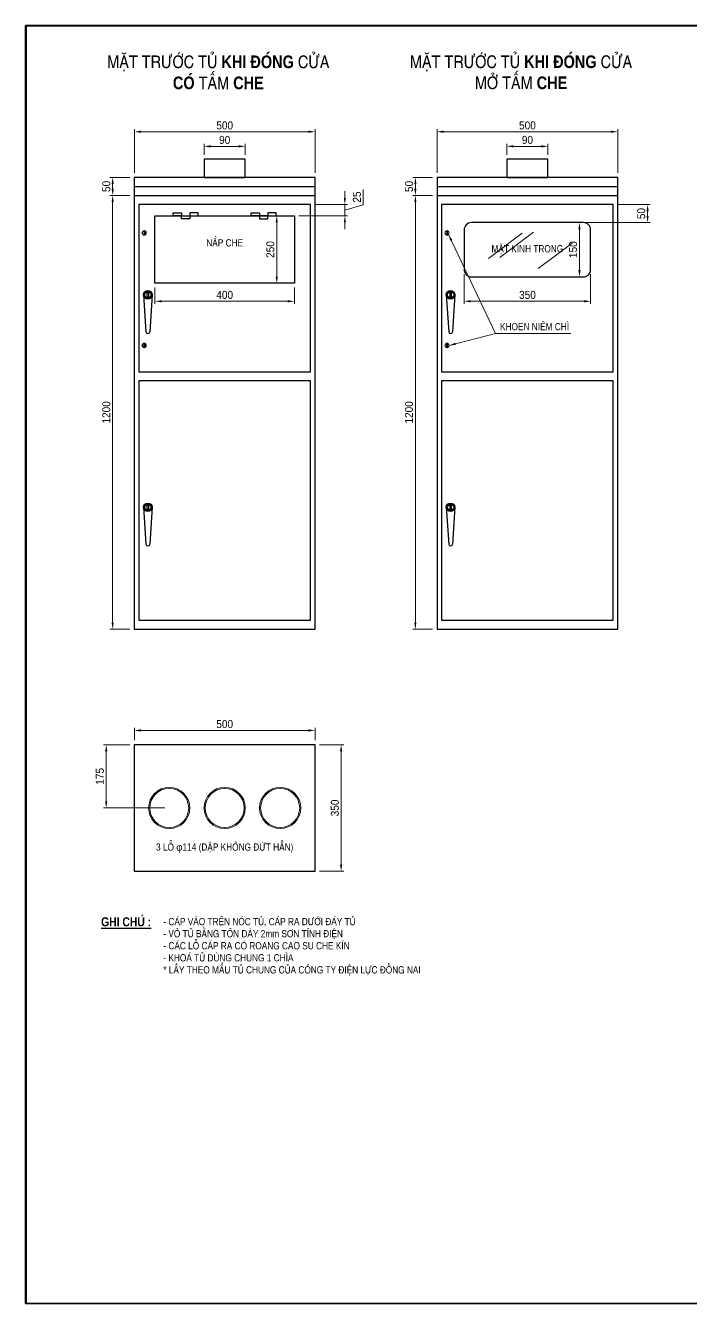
# Model space of a CAD drawing. Header units: millimetres. Extents: x -23083795 to 376618, y 113268 to 3804440.
# Drawn here: x 334738 to 342228, y 114394 to 128767 of the extents above; entities that cross this region are included whole.
import ezdxf

# ---------------------------------------------------------------- set-up
doc = ezdxf.new("R2010")
doc.units = ezdxf.units.MM
doc.header["$LTSCALE"] = 6
for name, color, linetype, lineweight in [('DIM', 4, 'Continuous', 13), ('Netcoban', 4, 'Continuous', 25), ('netlonkhungten', 32, 'Continuous', 35), ('Netvua', 3, 'Continuous', 20)]:
    doc.layers.add(name, color=color, linetype=linetype, lineweight=lineweight)
doc.styles.get("Standard").update_dxf_attribs({"font": 'VHELVCN_1.TTF', "height": 60})
doc.styles.add('VNI-HELVE', font='VHELVEN_0.TTF', dxfattribs={"width": 0.9})
doc.dimstyles.new('D50', dxfattribs={"dimtxt": 60, "dimasz": 75, "dimexe": 30, "dimexo": 50, "dimgap": 25, "dimtad": 1, "dimdec": 0, "dimdsep": 46, "dimtxsty": 'VNI-HELVE', "dimcen": 0, "dimclrd": 256, "dimclre": 256, "dimclrt": 7, "dimadec": 0, "dimazin": 0, "dimtfac": 1, "dimtdec": 0, "dimtmove": 1, "dimatfit": 3, "dimfxl": 1, "dimtolj": 1, "dimtzin": 0, "dimlwd": -1, "dimlwe": -1, "dimarcsym": 0})

# ---------------------------------------------------------------- blocks, each defined once
blk = doc.blocks.new('*D198')
at = {"layer": 'Defpoints', "color": 0, "transparency": 16777216}
for p in [(339366, 127059), (339123, 126856), (339366, 126856)]:
    blk.add_point(p, dxfattribs=at)
at = {"layer": 'DIM', "transparency": 16777216}
for p, q in [((339316, 127059), (339093, 127059)), ((339123, 126984), (339123, 126931)), ((339316, 126856), (339093, 126856))]:
    blk.add_line(p, q, dxfattribs=at)
for points in [[(339110, 126984), (339135, 126984), (339123, 127059)], [(339110, 126931), (339135, 126931), (339123, 126856)]]:
    blk.add_solid(points, dxfattribs=at)
at = {"layer": 'DIM', "color": 7, "transparency": 16777216, "insert": (339051, 126957), "char_height": 90, "attachment_point": 5, "rotation": 90, "style": 'VNI-HELVE'}
blk.add_mtext('\\A1;50', dxfattribs=at)
blk = doc.blocks.new('*D199')
at = {"layer": 'Defpoints', "color": 0, "transparency": 16777216}
for p in [(339366, 126856), (339123, 121977), (339366, 121977)]:
    blk.add_point(p, dxfattribs=at)
at = {"layer": 'DIM', "transparency": 16777216}
for p, q in [((339316, 126856), (339093, 126856)), ((339123, 126781), (339123, 122052)), ((339316, 121977), (339093, 121977))]:
    blk.add_line(p, q, dxfattribs=at)
for points in [[(339110, 126781), (339135, 126781), (339123, 126856)], [(339110, 122052), (339135, 122052), (339123, 121977)]]:
    blk.add_solid(points, dxfattribs=at)
at = {"layer": 'DIM', "color": 7, "transparency": 16777216, "insert": (339051, 124416), "char_height": 90, "attachment_point": 5, "rotation": 90, "style": 'VNI-HELVE'}
blk.add_mtext('\\A1;1200', dxfattribs=at)
blk = doc.blocks.new('*D200')
at = {"layer": 'Defpoints', "color": 0, "transparency": 16777216}
for p in [(340614, 127408), (340151, 127262), (340614, 127262)]:
    blk.add_point(p, dxfattribs=at)
at = {"layer": 'DIM', "transparency": 16777216}
for p, q in [((340151, 127312), (340151, 127438)), ((340226, 127408), (340539, 127408)), ((340614, 127312), (340614, 127438))]:
    blk.add_line(p, q, dxfattribs=at)
for points in [[(340226, 127421), (340226, 127396), (340151, 127408)], [(340539, 127421), (340539, 127396), (340614, 127408)]]:
    blk.add_solid(points, dxfattribs=at)
at = {"layer": 'DIM', "color": 7, "transparency": 16777216, "insert": (340383, 127480), "char_height": 90, "attachment_point": 5, "style": 'VNI-HELVE'}
blk.add_mtext('\\A1;90', dxfattribs=at)
blk = doc.blocks.new('*D201')
at = {"layer": 'Defpoints', "color": 0, "transparency": 16777216}
for p in [(341399, 127572), (339366, 127059), (341399, 127059)]:
    blk.add_point(p, dxfattribs=at)
at = {"layer": 'DIM', "transparency": 16777216}
for p, q in [((339366, 127109), (339366, 127602)), ((339441, 127572), (341324, 127572)), ((341399, 127109), (341399, 127602))]:
    blk.add_line(p, q, dxfattribs=at)
for points in [[(339441, 127585), (339441, 127560), (339366, 127572)], [(341324, 127585), (341324, 127560), (341399, 127572)]]:
    blk.add_solid(points, dxfattribs=at)
at = {"layer": 'DIM', "color": 7, "transparency": 16777216, "insert": (340383, 127643), "char_height": 90, "attachment_point": 5, "style": 'VNI-HELVE'}
blk.add_mtext('\\A1;500', dxfattribs=at)
blk = doc.blocks.new('*D202')
at = {"layer": 'Defpoints', "color": 0, "transparency": 16777216}
for p in [(339671, 126022), (341094, 126022), (341094, 125666)]:
    blk.add_point(p, dxfattribs=at)
at = {"layer": 'DIM', "transparency": 16777216}
for p, q in [((339671, 125972), (339671, 125636)), ((341094, 125972), (341094, 125636)), ((339746, 125666), (341019, 125666))]:
    blk.add_line(p, q, dxfattribs=at)
for points in [[(339746, 125678), (339746, 125653), (339671, 125666)], [(341019, 125678), (341019, 125653), (341094, 125666)]]:
    blk.add_solid(points, dxfattribs=at)
at = {"layer": 'DIM', "color": 7, "transparency": 16777216, "insert": (340383, 125737), "char_height": 90, "attachment_point": 5, "style": 'VNI-HELVE'}
blk.add_mtext('\\A1;350', dxfattribs=at)
blk = doc.blocks.new('*D203')
at = {"layer": 'Defpoints', "color": 0, "transparency": 16777216}
for p in [(341013, 126551), (340968, 125941), (341013, 125941)]:
    blk.add_point(p, dxfattribs=at)
at = {"layer": 'DIM', "transparency": 16777216}
for p, q in [((340963, 126551), (340938, 126551)), ((340968, 126476), (340968, 126016)), ((340963, 125941), (340938, 125941))]:
    blk.add_line(p, q, dxfattribs=at)
for points in [[(340956, 126476), (340981, 126476), (340968, 126551)], [(340956, 126016), (340981, 126016), (340968, 125941)]]:
    blk.add_solid(points, dxfattribs=at)
at = {"layer": 'DIM', "color": 7, "transparency": 16777216, "insert": (340897, 126246), "char_height": 90, "attachment_point": 5, "rotation": 90, "style": 'VNI-HELVE'}
blk.add_mtext('\\A1;150', dxfattribs=at)
blk = doc.blocks.new('*D204')
at = {"layer": 'Defpoints', "color": 0, "transparency": 16777216}
for p in [(341348, 126754), (340968, 126551), (341735, 126551)]:
    blk.add_point(p, dxfattribs=at)
at = {"layer": 'DIM', "transparency": 16777216}
for p, q in [((341398, 126754), (341765, 126754)), ((341735, 126679), (341735, 126626)), ((341018, 126551), (341765, 126551))]:
    blk.add_line(p, q, dxfattribs=at)
for points in [[(341722, 126679), (341747, 126679), (341735, 126754)], [(341722, 126626), (341747, 126626), (341735, 126551)]]:
    blk.add_solid(points, dxfattribs=at)
at = {"layer": 'DIM', "color": 7, "transparency": 16777216, "insert": (341663, 126652), "char_height": 90, "attachment_point": 5, "rotation": 90, "style": 'VNI-HELVE'}
blk.add_mtext('\\A1;50', dxfattribs=at)
blk = doc.blocks.new('*D224')
at = {"layer": 'Defpoints', "color": 0, "transparency": 16777216}
for p in [(337994, 120839), (335962, 120678), (337994, 120678)]:
    blk.add_point(p, dxfattribs=at)
at = {"layer": 'DIM', "transparency": 16777216}
for p, q in [((335962, 120728), (335962, 120869)), ((336037, 120839), (337919, 120839)), ((337994, 120728), (337994, 120869))]:
    blk.add_line(p, q, dxfattribs=at)
for points in [[(336037, 120851), (336037, 120826), (335962, 120839)], [(337919, 120851), (337919, 120826), (337994, 120839)]]:
    blk.add_solid(points, dxfattribs=at)
at = {"layer": 'DIM', "color": 7, "transparency": 16777216, "insert": (336978, 120910), "char_height": 90, "attachment_point": 5, "style": 'VNI-HELVE'}
blk.add_mtext('\\A1;500', dxfattribs=at)
blk = doc.blocks.new('*D225')
at = {"layer": 'Defpoints', "color": 0, "transparency": 16777216}
for p in [(337994, 120678), (337994, 119255), (338288, 119255)]:
    blk.add_point(p, dxfattribs=at)
at = {"layer": 'DIM', "transparency": 16777216}
for p, q in [((338044, 120678), (338318, 120678)), ((338288, 120603), (338288, 119330)), ((338044, 119255), (338318, 119255))]:
    blk.add_line(p, q, dxfattribs=at)
for points in [[(338275, 120603), (338300, 120603), (338288, 120678)], [(338275, 119330), (338300, 119330), (338288, 119255)]]:
    blk.add_solid(points, dxfattribs=at)
at = {"layer": 'DIM', "color": 7, "transparency": 16777216, "insert": (338217, 119967), "char_height": 90, "attachment_point": 5, "rotation": 90, "style": 'VNI-HELVE'}
blk.add_mtext('\\A1;350', dxfattribs=at)
blk = doc.blocks.new('*D226')
at = {"layer": 'Defpoints', "color": 0, "transparency": 16777216}
for p in [(335645, 120678), (335962, 120678), (336354, 119967)]:
    blk.add_point(p, dxfattribs=at)
at = {"layer": 'DIM', "transparency": 16777216}
for p, q in [((335912, 120678), (335615, 120678)), ((335645, 120042), (335645, 120603)), ((336304, 119967), (335615, 119967))]:
    blk.add_line(p, q, dxfattribs=at)
for points in [[(335633, 120603), (335658, 120603), (335645, 120678)], [(335633, 120042), (335658, 120042), (335645, 119967)]]:
    blk.add_solid(points, dxfattribs=at)
at = {"layer": 'DIM', "color": 7, "transparency": 16777216, "insert": (335574, 120323), "char_height": 90, "attachment_point": 5, "rotation": 90, "style": 'VNI-HELVE'}
blk.add_mtext('\\A1;175', dxfattribs=at)
blk = doc.blocks.new('*D228')
at = {"layer": 'Defpoints', "color": 0, "transparency": 16777216}
for p in [(337762, 126627), (337943, 126754), (338330, 126627)]:
    blk.add_point(p, dxfattribs=at)
at = {"layer": 'DIM', "transparency": 16777216}
for p, q in [((338536, 126752), (338536, 126923)), ((338330, 126829), (338330, 126904)), ((337812, 126627), (338360, 126627)), ((337993, 126754), (338360, 126754)), ((338330, 126754), (338330, 126627)), ((338330, 126754), (338330, 126627)), ((338330, 126690), (338536, 126752)), ((338330, 126552), (338330, 126477))]:
    blk.add_line(p, q, dxfattribs=at)
for points in [[(338317, 126829), (338342, 126829), (338330, 126754)], [(338317, 126552), (338342, 126552), (338330, 126627)]]:
    blk.add_solid(points, dxfattribs=at)
at = {"layer": 'DIM', "color": 7, "transparency": 16777216, "insert": (338465, 126838), "char_height": 90, "attachment_point": 5, "rotation": 90, "style": 'VNI-HELVE'}
blk.add_mtext('\\A1;25', dxfattribs=at)
blk = doc.blocks.new('*D229')
at = {"layer": 'Defpoints', "color": 0, "transparency": 16777216}
for p in [(337608, 126627), (337564, 125869), (337608, 125869)]:
    blk.add_point(p, dxfattribs=at)
at = {"layer": 'DIM', "transparency": 16777216}
for p, q in [((337558, 126627), (337534, 126627)), ((337564, 126552), (337564, 125944)), ((337558, 125869), (337534, 125869))]:
    blk.add_line(p, q, dxfattribs=at)
for points in [[(337551, 126552), (337576, 126552), (337564, 126627)], [(337551, 125944), (337576, 125944), (337564, 125869)]]:
    blk.add_solid(points, dxfattribs=at)
at = {"layer": 'DIM', "color": 7, "transparency": 16777216, "insert": (337492, 126248), "char_height": 90, "attachment_point": 5, "rotation": 90, "style": 'VNI-HELVE'}
blk.add_mtext('\\A1;250', dxfattribs=at)
blk = doc.blocks.new('*D230')
at = {"layer": 'Defpoints', "color": 0, "transparency": 16777216}
for p in [(336194, 125869), (337762, 125869), (337762, 125666)]:
    blk.add_point(p, dxfattribs=at)
at = {"layer": 'DIM', "transparency": 16777216}
for p, q in [((336194, 125819), (336194, 125636)), ((337762, 125819), (337762, 125636)), ((336269, 125666), (337687, 125666))]:
    blk.add_line(p, q, dxfattribs=at)
for points in [[(336269, 125678), (336269, 125653), (336194, 125666)], [(337687, 125678), (337687, 125653), (337762, 125666)]]:
    blk.add_solid(points, dxfattribs=at)
at = {"layer": 'DIM', "color": 7, "transparency": 16777216, "insert": (336978, 125737), "char_height": 90, "attachment_point": 5, "style": 'VNI-HELVE'}
blk.add_mtext('\\A1;400', dxfattribs=at)
blk = doc.blocks.new('*D231')
at = {"layer": 'Defpoints', "color": 0, "transparency": 16777216}
for p in [(337994, 127572), (335962, 127059), (337994, 127059)]:
    blk.add_point(p, dxfattribs=at)
at = {"layer": 'DIM', "transparency": 16777216}
for p, q in [((335962, 127109), (335962, 127602)), ((336037, 127572), (337919, 127572)), ((337994, 127109), (337994, 127602))]:
    blk.add_line(p, q, dxfattribs=at)
for points in [[(336037, 127585), (336037, 127560), (335962, 127572)], [(337919, 127585), (337919, 127560), (337994, 127572)]]:
    blk.add_solid(points, dxfattribs=at)
at = {"layer": 'DIM', "color": 7, "transparency": 16777216, "insert": (336978, 127643), "char_height": 90, "attachment_point": 5, "style": 'VNI-HELVE'}
blk.add_mtext('\\A1;500', dxfattribs=at)
blk = doc.blocks.new('*D232')
at = {"layer": 'Defpoints', "color": 0, "transparency": 16777216}
for p in [(337210, 127408), (336746, 127262), (337210, 127262)]:
    blk.add_point(p, dxfattribs=at)
at = {"layer": 'DIM', "transparency": 16777216}
for p, q in [((336746, 127312), (336746, 127438)), ((336821, 127408), (337135, 127408)), ((337210, 127312), (337210, 127438))]:
    blk.add_line(p, q, dxfattribs=at)
for points in [[(336821, 127421), (336821, 127396), (336746, 127408)], [(337135, 127421), (337135, 127396), (337210, 127408)]]:
    blk.add_solid(points, dxfattribs=at)
at = {"layer": 'DIM', "color": 7, "transparency": 16777216, "insert": (336978, 127480), "char_height": 90, "attachment_point": 5, "style": 'VNI-HELVE'}
blk.add_mtext('\\A1;90', dxfattribs=at)
blk = doc.blocks.new('*D233')
at = {"layer": 'Defpoints', "color": 0, "transparency": 16777216}
for p in [(335962, 126856), (335718, 121977), (335962, 121977)]:
    blk.add_point(p, dxfattribs=at)
at = {"layer": 'DIM', "transparency": 16777216}
for p, q in [((335912, 126856), (335688, 126856)), ((335718, 126781), (335718, 122052)), ((335912, 121977), (335688, 121977))]:
    blk.add_line(p, q, dxfattribs=at)
for points in [[(335706, 126781), (335731, 126781), (335718, 126856)], [(335706, 122052), (335731, 122052), (335718, 121977)]]:
    blk.add_solid(points, dxfattribs=at)
at = {"layer": 'DIM', "color": 7, "transparency": 16777216, "insert": (335647, 124416), "char_height": 90, "attachment_point": 5, "rotation": 90, "style": 'VNI-HELVE'}
blk.add_mtext('\\A1;1200', dxfattribs=at)
blk = doc.blocks.new('*D234')
at = {"layer": 'Defpoints', "color": 0, "transparency": 16777216}
for p in [(335962, 127059), (335718, 126856), (335962, 126856)]:
    blk.add_point(p, dxfattribs=at)
at = {"layer": 'DIM', "transparency": 16777216}
for p, q in [((335912, 127059), (335688, 127059)), ((335718, 126984), (335718, 126931)), ((335912, 126856), (335688, 126856))]:
    blk.add_line(p, q, dxfattribs=at)
for points in [[(335706, 126984), (335731, 126984), (335718, 127059)], [(335706, 126931), (335731, 126931), (335718, 126856)]]:
    blk.add_solid(points, dxfattribs=at)
at = {"layer": 'DIM', "color": 7, "transparency": 16777216, "insert": (335647, 126957), "char_height": 90, "attachment_point": 5, "rotation": 90, "style": 'VNI-HELVE'}
blk.add_mtext('\\A1;50', dxfattribs=at)

msp = doc.modelspace()

# ---------------------------------------------------------------- hatches: boundary and pattern name
at = {"layer": 'Netcoban'}
h = msp.add_hatch(color=256, dxfattribs=at)
h.paths.add_polyline_path([(336585.63912, 119966.90414, 0.0157527072), (336585.17931, 119981.49502), (336573.00699, 119980.72708, -0.0157527072), (336573.4426, 119966.90414, -0.0157527072), (336573.00699, 119953.0812), (336585.17931, 119952.31326, 0.0157527072)])
h.paths.add_polyline_path([(336134.36784, 119966.90414, -0.0157527072), (336134.80344, 119980.72708), (336122.63112, 119981.49502, 0.0157527072), (336122.17132, 119966.90414, 0.0157527072), (336122.63112, 119952.31326), (336134.80344, 119953.0812, -0.0157527072)])
h.paths.add_polyline_path([(336367.72816, 119747.80236, -0.0315132344), (336340.08228, 119747.80236), (336339.31434, 119735.63004, 0.0315132344), (336368.4961, 119735.63004)])
h.paths.add_polyline_path([(336368.4961, 120198.17823, 0.0315132344), (336339.31434, 120198.17823), (336340.08228, 120186.00591, -0.0315132344), (336367.72816, 120186.00591)])
h = msp.add_hatch(color=256, dxfattribs=at)
h.paths.add_polyline_path([(337209.66414, 119966.90414, 0.0157527072), (337209.20433, 119981.49502), (337197.03201, 119980.72708, -0.0157527072), (337197.46762, 119966.90414, -0.0157527072), (337197.03201, 119953.0812), (337209.20433, 119952.31326, 0.0157527072)])
h.paths.add_polyline_path([(336758.39286, 119966.90414, -0.0157527072), (336758.82846, 119980.72708), (336746.65614, 119981.49502, 0.0157527072), (336746.19634, 119966.90414, 0.0157527072), (336746.65614, 119952.31326), (336758.82846, 119953.0812, -0.0157527072)])
h.paths.add_polyline_path([(336991.75318, 119747.80236, -0.0315132344), (336964.1073, 119747.80236), (336963.33936, 119735.63004, 0.0315132344), (336992.52112, 119735.63004)])
h.paths.add_polyline_path([(336992.52112, 120198.17823, 0.0315132344), (336963.33936, 120198.17823), (336964.1073, 120186.00591, -0.0315132344), (336991.75318, 120186.00591)])
h = msp.add_hatch(color=256, dxfattribs=at)
h.paths.add_polyline_path([(337370.22135, 119966.90414, -0.0157527072), (337370.68116, 119981.49502), (337382.85348, 119980.72708, 0.0157527072), (337382.41787, 119966.90414, 0.0157527072), (337382.85348, 119953.0812), (337370.68116, 119952.31326, -0.0157527072)])
h.paths.add_polyline_path([(337821.49264, 119966.90414, 0.0157527072), (337821.05703, 119980.72708), (337833.22935, 119981.49502, -0.0157527072), (337833.68916, 119966.90414, -0.0157527072), (337833.22935, 119952.31326), (337821.05703, 119953.0812, 0.0157527072)])
h.paths.add_polyline_path([(337588.13232, 119747.80236, 0.0315132344), (337615.77819, 119747.80236), (337616.54613, 119735.63004, -0.0315132344), (337587.36438, 119735.63004)])
h.paths.add_polyline_path([(337587.36438, 120198.17823, -0.0315132344), (337616.54613, 120198.17823), (337615.77819, 120186.00591, 0.0315132344), (337588.13232, 120186.00591)])

# ---------------------------------------------------------------- linework, layer by layer
for p, q in [((335961.55348, 126957.17781), (337994.307, 126957.17781)), ((339366.18717, 126957.17781), (341398.94069, 126957.17781)), ((335961.55348, 126855.54013), (337994.307, 126855.54013)), ((339366.18717, 126855.54013), (341398.94069, 126855.54013)), ((336070.88255, 126457.97872), (336070.88255, 126411.35195)), ((336070.88255, 126457.97872), (336075.82728, 126457.97872)), ((336070.88255, 126411.48341), (336075.82728, 126411.35195)), ((336075.82728, 126457.97872), (336075.82728, 126411.35195)), ((339475.51625, 126457.97872), (339480.46098, 126457.97872)), ((339475.51625, 126457.97872), (339475.51625, 126411.35195)), ((339475.51625, 126411.48341), (339480.46098, 126411.35195)), ((339480.46098, 126457.97872), (339480.46098, 126411.35195)), ((336066.12488, 125737.5257), (336092.84292, 125321.44919)), ((336161.32505, 125737.5257), (336134.60701, 125321.44919)), ((339470.75857, 125737.5257), (339497.47662, 125321.44919)), ((339565.95875, 125737.5257), (339539.2407, 125321.44919)), ((336070.88255, 125144.25218), (336070.88255, 125190.87896)), ((336070.88255, 125190.74749), (336075.82728, 125190.87896)), ((336070.89641, 125191.68268), (336070.89641, 125145.0559)), ((336075.82728, 125144.25218), (336075.82728, 125190.87896)), ((336075.84114, 125191.68268), (336075.84114, 125145.0559)), ((339475.51625, 125190.74749), (339480.46098, 125190.87896)), ((339475.51625, 125144.25218), (339475.51625, 125190.87896)), ((339475.53011, 125191.68268), (339475.53011, 125145.0559)), ((339480.46098, 125144.25218), (339480.46098, 125190.87896)), ((339480.47484, 125191.68268), (339480.47484, 125145.0559)), ((336070.88255, 125144.25218), (336075.82728, 125144.25218)), ((339475.51625, 125144.25218), (339480.46098, 125144.25218)), ((336066.12488, 123349.04031), (336092.84292, 122932.9638)), ((336161.32505, 123349.04031), (336134.60701, 122932.9638)), ((339470.75857, 123349.04031), (339497.47662, 122932.9638)), ((339565.95875, 123349.04031), (339539.2407, 122932.9638))]:
    msp.add_line(p, q, dxfattribs=at)
for points in [[(336746.19634, 127058.81549), (337209.66414, 127058.81549), (337209.66414, 127262.09084), (336746.19634, 127262.09084)], [(340150.83003, 127058.81549), (340614.29783, 127058.81549), (340614.29783, 127262.09084), (340150.83003, 127262.09084)], [(335961.55348, 121976.93168), (337994.307, 121976.93168), (337994.307, 127058.81549), (335961.55348, 127058.81549)], [(339366.18717, 121976.93168), (341398.94069, 121976.93168), (341398.94069, 127058.81549), (339366.18717, 127058.81549)], [(336012.37231, 124873.60545), (337943.48816, 124873.60545), (337943.48816, 126753.90246), (336012.37231, 126753.90246)], [(336193.67693, 126626.95692), (337762.18355, 126626.95692), (337762.18355, 125869.39284), (336193.67693, 125869.39284)], [(336398.57827, 126626.95692), (336398.57827, 126661.59184), (336492.4617, 126661.59184), (336492.4617, 126626.95692)], [(336492.4617, 126592.32199), (336492.4617, 126626.95692), (336586.34513, 126626.95692), (336586.34513, 126592.32199)], [(336680.22856, 126626.95692), (336680.22856, 126661.59184), (336586.34513, 126661.59184), (336586.34513, 126626.95692)], [(337275.63192, 126626.95692), (337275.63192, 126661.59184), (337369.51535, 126661.59184), (337369.51535, 126626.95692)], [(337463.39878, 126592.32199), (337463.39878, 126626.95692), (337369.51535, 126626.95692), (337369.51535, 126592.32199)], [(337557.28221, 126626.95692), (337557.28221, 126661.59184), (337463.39878, 126661.59184), (337463.39878, 126626.95692)], [(339417.00601, 124873.60545), (341348.12186, 124873.60545), (341348.12186, 126753.90246), (339417.00601, 126753.90246)], [(336107.9331, 125762.31651), (336119.51683, 125762.31651), (336119.51683, 125712.73488), (336107.9331, 125712.73488)], [(339512.56679, 125762.31651), (339524.15053, 125762.31651), (339524.15053, 125712.73488), (339512.56679, 125712.73488)], [(336012.37231, 122078.56936), (337943.48816, 122078.56936), (337943.48816, 124771.96777), (336012.37231, 124771.96777)], [(339417.00601, 122078.56936), (341348.12186, 122078.56936), (341348.12186, 124771.96777), (339417.00601, 124771.96777)], [(336107.9331, 123373.83113), (336119.51683, 123373.83113), (336119.51683, 123324.24949), (336107.9331, 123324.24949)], [(339512.56679, 123373.83113), (339524.15053, 123373.83113), (339524.15053, 123324.24949), (339512.56679, 123324.24949)], [(337994.307, 119255.44041), (337994.307, 120678.36787), (335961.55348, 120678.36787), (335961.55348, 119255.44041)]]:
    msp.add_lwpolyline(points, close=True, dxfattribs=at)
msp.add_lwpolyline([(339752.41034, 125940.80105), (341012.71752, 125940.80105, 0.4142135624), (341094.02767, 126022.11119), (341094.02767, 126469.31696, 0.4142135624), (341012.71752, 126550.6271), (339752.41034, 126550.6271, 0.4142135624), (339671.1002, 126469.31696), (339671.1002, 126022.11119, 0.4142135624)], format="xyb", close=True, dxfattribs=at)
for centre, radius in [((336113.72497, 125737.5257), 47.60009), ((336113.72497, 125737.5257), 35.2155), ((339518.35866, 125737.5257), 47.60009), ((339518.35866, 125737.5257), 35.2155), ((336113.72497, 123349.04031), 47.60009), ((336113.72497, 123349.04031), 35.2155), ((339518.35866, 123349.04031), 47.60009), ((339518.35866, 123349.04031), 35.2155)]:
    msp.add_circle(centre, radius, dxfattribs=at)
for centre, radius, start, end in [((336073.35492, 126434.66533), 23.31339, 96.087616749, 263.912383251), ((336073.35492, 126434.66533), 23.31339, 276.087616749, 83.912383251), ((339477.98861, 126434.66533), 23.31339, 96.087616749, 263.912383251), ((339477.98861, 126434.66533), 23.31339, 276.087616749, 83.912383251), ((336073.36878, 125168.36929), 23.31339, 96.087616749, 263.912383251), ((336073.36878, 125168.36929), 23.31339, 276.087616749, 83.912383251), ((336113.72497, 125322.79011), 20.92505, 183.674161595, 356.325838405), ((339478.00247, 125168.36929), 23.31339, 96.087616749, 263.912383251), ((339478.00247, 125168.36929), 23.31339, 276.087616749, 83.912383251), ((339518.35866, 125322.79011), 20.92505, 183.674161595, 356.325838405), ((336113.72497, 122934.30472), 20.92505, 183.674161595, 356.325838405), ((339518.35866, 122934.30472), 20.92505, 183.674161595, 356.325838405)]:
    msp.add_arc(centre, radius, start, end, dxfattribs=at)
at = {"layer": 'netlonkhungten'}
for points in [[(334738.27831, 128766.5771), (354578.63975, 128766.5771), (354578.63975, 114394.41284), (334738.27831, 114394.41284)], [(334744.38304, 128762.1549), (354578.63975, 128762.1549), (354578.63975, 114394.41284), (334744.38304, 114394.41284)]]:
    msp.add_lwpolyline(points, close=True, dxfattribs=at)
at = {"layer": 'Netvua'}
for p, q in [((339943.79854, 126148.16856), (340323.934, 126430.6743)), ((340072.97777, 126159.38628), (340453.11323, 126441.89202)), ((340505.44719, 126035.9921), (340885.58265, 126318.49784))]:
    msp.add_line(p, q, dxfattribs=at)
for centre, radius in [((336353.90522, 119966.90414), 231.7339), ((336353.90522, 119966.90414), 219.53738), ((336977.93024, 119966.90414), 231.7339), ((336977.93024, 119966.90414), 219.53738), ((337601.95525, 119966.90414), 231.7339), ((337601.95525, 119966.90414), 219.53738)]:
    msp.add_circle(centre, radius, dxfattribs=at)

# ---------------------------------------------------------------- texts
at = {"char_height": 142.2927466, "width": 2928.2687539, "attachment_point": 5}
for s, insert in [('{\\fVNI-Helve-Condense|b1|i0|c0|p2;MAËT TRÖÔÙC TUÛ KHI ÑOÙNG CÖÛA\\PCOÙ TAÁM CHE}', (336906.51286, 128239.35894)), ('{\\fVNI-Helve-Condense|b1|i0|c0|p2;MAËT TRÖÔÙC TUÛ KHI ÑOÙNG CÖÛA\\PMÔÛ TAÁM CHE}', (340311.14655, 128239.35894))]:
    msp.add_mtext(s, dxfattribs=dict(at, insert=insert))
at = {"layer": 'Netcoban'}
for s, insert, char_height, width, attachment_point in [('NAÉP CHE', (336977.93024, 126322.25139), 81.310141, 1092.7409417, 5), ('MAËT KÍNH TRONG', (340382.56393, 126245.92158), 81.3101409, 1092.7409417, 5), ('KHOEN NIEÂM CHÌ', (340462.99628, 125380.21561), 81.3101409, 1092.7409417, 5), ('3 LOÃ {\\fSymbol|b0|i0|c2|p16;f}114 (DAÄP KHOÂNG ÑÖÙT HAÚN)', (336977.93024, 119515.12026), 81.3101409, 1791.4244822, 5), ('{\\fVNI-Helve-Condense|b1|i0|c0|p2;\\LGHI CHUÙ :}', (335588.25306, 118737.58833), 101.6376761, 1086.5869837, 1), ('- CAÙP VAØO TREÂN NOÙC TUÛ, CAÙP RA DÖÔÙI ÑAÙY TUÛ \\P- VOÛ TUÛ BAÈNG TOÂN DAØY 2mm SÔN TÆNH ÑIEÄN\\P- CAÙC LOÃ CAÙP RA COÙ ROANG CAO SU CHE KÍN\\P- KHOAÙ TUÛ DUØNG CHUNG 1 CHÌA\\P* LAÁY THEO MAÅU TUÛ CHUNG CUÛA COÂNG TY ÑIEÄN LÖÏC ÑOÀNG NAI', (336288.06221, 118729.28327), 81.3101409, 4349.3078951, 1)]:
    msp.add_mtext(s, dxfattribs=dict(at, insert=insert, char_height=char_height, width=width, attachment_point=attachment_point))

# ---------------------------------------------------------------- dimensions: what is measured, and where the dimension line sits
at = {"layer": 'DIM'}
for base, p1, p2, text, picture, middle in [((337994.307, 127572.06602), (335961.55348, 127058.81549), (337994.307, 127058.81549), '500', '*D231', (336977.93024, 127643.3195)), ((341398.94069, 127572.06602), (339366.18717, 127058.81549), (341398.94069, 127058.81549), '500', '*D201', (340382.56393, 127643.3195)), ((337209.66414, 127408.2977), (336746.19634, 127262.09084), (337209.66414, 127262.09084), '90', '*D232', (336977.93024, 127479.55119)), ((340614.29783, 127408.2977), (340150.83003, 127262.09084), (340614.29783, 127262.09084), '90', '*D200', (340382.56393, 127479.55119)), ((341094.02767, 125665.98175), (339671.1002, 126022.11119), (341094.02767, 126022.11119), '350', '*D202', (340382.56393, 125737.23523)), ((337762.18355, 125665.98175), (336193.67693, 125869.39284), (337762.18355, 125869.39284), '400', '*D230', (336977.93024, 125737.23523))]:
    dim = msp.add_linear_dim(base=base, p1=p1, p2=p2, text=text, dimstyle='D50', override={"dimtxt": 90}, dxfattribs=at)
    dim.commit()
    dim.dimension.update_dxf_attribs({"geometry": picture, "text_midpoint": middle})
for base, p1, p2, text, picture, middle in [((335718.0057, 126855.54013), (335961.55348, 127058.81549), (335961.55348, 126855.54013), '50', '*D234', (335646.75222, 126957.17781)), ((339122.6394, 126855.54013), (339366.18717, 127058.81549), (339366.18717, 126855.54013), '50', '*D198', (339051.38592, 126957.17781)), ((338329.94513, 126626.95692), (337943.48816, 126753.90246), (337762.18355, 126626.95692), '25', '*D228', (338464.95209, 126777.30782)), ((335718.0057, 121976.93168), (335961.55348, 126855.54013), (335961.55348, 121976.93168), '1200', '*D233', (335646.75222, 124416.23591)), ((339122.6394, 121976.93168), (339366.18717, 126855.54013), (339366.18717, 121976.93168), '1200', '*D199', (339051.38592, 124416.23591)), ((341734.57882, 126550.6271), (341348.12186, 126753.90246), (340968.25792, 126550.6271), '50', '*D204', (341663.32534, 126652.26478)), ((335645.30034, 120678.36787), (336353.90522, 119966.90414), (335961.55348, 120678.36787), '175', '*D226', (335574.04686, 120322.63601))]:
    dim = msp.add_linear_dim(base=base, p1=p1, p2=p2, angle=90, text=text, dimstyle='D50', override={"dimtxt": 90}, dxfattribs=at)
    dim.commit()
    dim.dimension.update_dxf_attribs({"geometry": picture, "text_midpoint": middle})
for p1, p2, distance, text, picture, middle in [((337608.08383, 126626.95692), (337608.08383, 125869.39284), -44.45961, '250', '*D229', (337492.37074, 126248.17488)), ((341012.71752, 126550.6271), (341012.71752, 125940.80105), -44.45961, '150', '*D203', (340897.00443, 126245.71408)), ((335961.55348, 120678.36787), (337994.307, 120678.36787), 160.28289, '500', '*D224', (336977.93024, 120909.90425)), ((337994.307, 120678.36787), (337994.307, 119255.44041), 293.45547, '350', '*D225', (338216.50898, 119966.90414))]:
    dim = msp.add_aligned_dim(p1=p1, p2=p2, distance=distance, text=text, dimstyle='D50', override={"dimtxt": 90}, dxfattribs=at)
    dim.commit()
    dim.dimension.update_dxf_attribs({"geometry": picture, "text_midpoint": middle})

# ---------------------------------------------------------------- leaders
for points in [[(339494.47653, 126418.18314), (340025.18703, 125302.23967), (340871.02321, 125302.23967)], [(339501.31586, 125168.36929), (340025.18703, 125302.23967), (340871.02321, 125302.23967)]]:
    msp.add_leader(points, dimstyle='D50', override={"dimtxt": 90}, dxfattribs=at)

doc.saveas('drawing.dxf')
